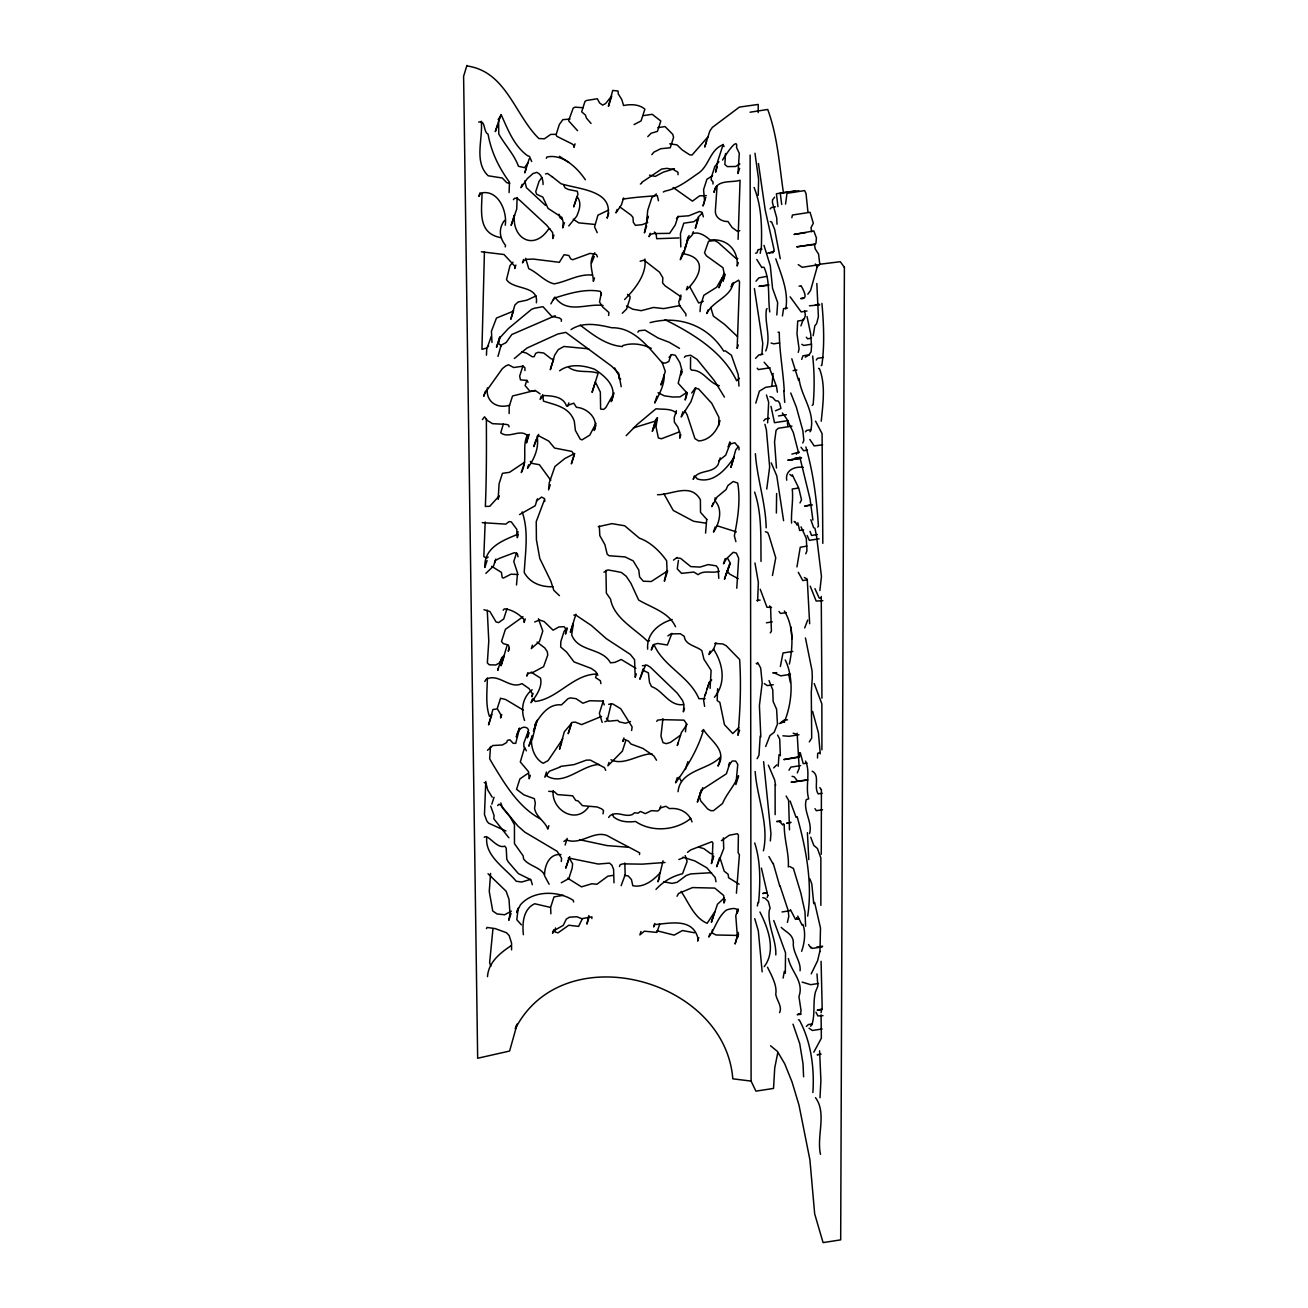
<?xml version="1.0" encoding="UTF-8"?>
<svg xmlns="http://www.w3.org/2000/svg" width="1308" height="1308" viewBox="0 0 1308 1308"><rect width="100%" height="100%" fill="white"/><g stroke="black" fill="none" stroke-linecap="round" stroke-linejoin="round"><path stroke-width="1.5" d="M786.729 480.2C784.914 470.455 794.561 466.122 803.259 467.348M758.199 112.602L758.231 104.427L739.412 107.093L712.37 127.367L709.786 131.078L704.734 147.085L706.467 141.428M844.396 266.848L840.684 1239.87L823.075 1242.6L814.671 1213.857L809.897 1159.755L799.008 1105.178L792.076 1082.059L784.702 1063.747L777.377 1051.387L770.559 1045.762M600.912 683.659L600.356 680.732L595.565 677.626L596.889 673.326M602.187 722.408L599.358 713.351L603.38 700.614M487.246 610.117L488.783 641.051L487.344 662.96L489.29 664.807L495.797 664.987L499.525 662.813L501.029 660.082M664.219 374.644C664.562 384.814 659.265 394.248 654.719 403.044L656.943 396.144M736.78 588.208L738.677 558.303L736.388 553.104L733.265 552.27L726.414 558.794L723.504 563.83L725.172 558.663M762.155 971.828L758.297 930.74L754.749 918.69M525.653 258.297L528.726 268.631C537.702 272.702 544.586 281.58 554.134 283.869C567.181 281.547 578.855 273.617 592.41 275.121M492.936 928.958L489.633 962.655L490.827 966.285M613.992 882.786L613.599 869.395L611.882 865.177L609.528 863.116L598.246 864.032L568.228 857.95M591.87 918.559L591.903 916.859L581.864 918.69L576.795 916.728L569.405 917.202L566.299 919.115L563.29 925.328L553.905 930.675L552.532 933.291L553.644 929.841M780.353 755.713L779.699 739.02L777.606 735.129M685.915 315.898L685.948 314.1L679.392 305.304L678.754 301.903L680.961 295.003M647.656 649.16C646.348 633.464 658.856 623.573 672.165 619.436M821.931 698.194L821.26 596.481M484.434 251.627L481.949 349.318L486.282 348.157L488.603 345.917M658.431 200.794L657.303 195.595C645.711 196.641 634.216 197.181 622.788 199.208M683.594 250.809L683.512 253.768C708.773 258.166 699.469 277.852 686.389 289.869L687.501 286.419M705.568 533.108L706.712 519.456M738.955 386.105L738.235 374.644L731.417 355.22L725.302 350.838L723.667 351.1C707.726 325.251 678.639 315.097 650.125 322.618M776.38 513.047L776.625 493.525M712.958 184.019L713.024 181.894L711.127 179.834L711.552 176.711L714.871 166.361L718.926 161.8M776.821 314.95L777.671 302.638L772.538 288.267L770.298 265.753L763.986 245.381M718.681 425.541L718.959 417.448L711.716 403.256L698.554 388.901L694.712 388.247M738.088 239.331L740.066 180.226C731.581 183.153 716.179 178.64 714.021 192.358L715.689 187.191M485.186 521.957L483.829 556.505L486.494 558.238L488.178 557.077M509.09 192.587L509.466 182.172C498.855 167.62 491.17 151.875 488.064 134.184C482.995 131.699 485.955 119.862 478.695 122.069M738.971 449.887L739.053 447.777L734.818 442.725L730.534 443.968L728.164 447.074L729.815 441.908M485.775 781.448L484.467 814.639L486.919 821.162L488.62 823.19L505.902 830.972M481.262 121.219C483.159 138.861 473.578 161.898 488.195 175.779L502.305 178.019L506.67 182.613L509.679 183.431M548.608 489.928L549.246 482.799L554.952 466.466L564.876 458.487L574.702 453.5L571.367 463.866L574.196 454.694L571.809 451.424L554.543 448.039L548.804 441.123L537.784 435.319M758.019 902.356L757.348 905.97M771.867 385.925L773.093 373.434M524.59 720.463C520.535 709.933 522.513 697.115 532.192 689.741M531.391 739.887C531.31 748.716 534.923 758.967 543.196 763.3L548.068 760.618L562.849 738.84M482.047 193.764C481.687 211.258 477.453 233.691 501.242 237.713M760.193 736.044L758.983 755.223L757.119 758.689M500.833 802.949L502.403 807.723L510.038 816.911L514.436 824.645L514.469 843.676L523.151 855.857L523.592 858.964C529.037 866.158 539.386 866.681 544.488 874.529M505.264 225.221C507.39 211.193 498.103 188.99 480.919 193.077L478.859 196.38L479.954 192.93M700.025 311.615L700.516 305.68L703.835 295.314L716.686 287.22L722.31 277.427L718.991 287.776L723.88 273.47M561.312 321.327L561.426 319.381L559.415 317.975L551.682 316.274L543 306.693L534.302 308.263L531.424 309.456L508.387 328.537L500.048 337.578L496.468 347.258L499.787 336.908L498.61 343.399L501.324 346.064M767.829 895.228L767.24 897.435M819.985 1097.772L820.901 1080.637L819.609 1050.831M518.033 556.799L517.396 553.889L514.42 552.679L499.493 558.303L495.372 560.413L494.522 562.783M676.236 413.639L676.269 412.936C671.086 408.243 662.551 409.584 655.978 408.783L637.11 424.544L626.189 435.613M675.517 626.761C669.287 612.585 651.302 607.501 638.647 600.045L630.897 583.254L626.205 576.256L621.398 572.512L616.297 571.433L607.86 569.912L603.904 572.217M783.116 978.073L784.309 971.37M717.095 185.736L715.394 210.392C714.659 217.39 721.624 221.804 727.984 221.526L732.104 227.51L737.45 231.352L739.756 230.682M712.206 860.811L712.876 842.859L711.944 841.698L690.722 849.906L687.501 852.358M736.42 893.2L739.396 854.811L738.104 852.554L738.399 834.962L737.32 833.719L729.324 835.24L721.395 840.668M775.104 784.8L775.154 814.639M519.554 728.245L515.712 743.353L513.194 743.304L509.858 739.772L507.422 740.377L506.67 742.503L502.468 744.971L492.74 745.527L487.492 750.285M597.216 232.677L594.568 226.84L597.952 215.166L608.596 210.048M483.96 609.724L489.895 611.506L496.059 621.938L498.561 622.608L503.711 618.978L507.03 608.629M490.598 873.417L489.257 891.516L492.74 910.989L497.073 913.965L504.61 914.766L511.314 911.136M486.739 837.3C484.728 856.233 505.64 868.299 516.169 881.216L521.63 882.033L530.525 879.434M777.017 224.208L776.707 217.798L772.374 202.282L772.587 199.748L774.63 197.181M760.831 736.944L759.408 705.601L762.188 682.972L760.667 667.947L757.626 662.518M553.202 790.572C550.897 809.423 575.978 825.43 588.78 806.611M715.116 497.776L714.871 500.719C723.144 509.237 719.416 523.396 713.498 532.127L715.165 526.944M605.947 570.353L606.356 593.129L610.574 599.178C613.812 617.883 634.38 628.412 647.231 640.936L649.586 640.756M717.618 688.727L717.176 700.597L719.841 702.38L724.469 724.681L732.791 733.559L738.775 727.657M817.484 758.002L817.696 753.343L819.298 752.754M486.445 355.155L486.739 349.04L491.219 336.581M561.296 861.481L561.573 858.31L557.143 851.312L524.786 832.117L517.739 825.871L500.735 805.123L498.986 804.24L497.645 805.564M516.496 584.97L517.543 572.986L513.782 561.492L516.562 552.859M577.564 130.718L568.604 120.777L573.182 108.123L575.062 107.125L583.025 107.747M685.457 731.728L686.275 723.389L684.002 720.152L661.586 719.645L657.434 720.201L656.779 721.411M785.536 204.081L786.991 193.322L804.616 190.592L806.022 193.6L807.903 211.618M765.769 350.92C771.458 337.251 764.183 322.847 766.488 309.097L767.109 308.655M791.585 523.102C790.931 511.608 793.498 500.424 792.239 489.012L798.125 488.113M680.52 299.875L680.847 296.671L664.987 285.765L662.584 282.888L662.829 277.721L659.477 272.162L644.026 260.145L640.135 261.24M725.482 153.543L724.861 164.465L727.346 166.623L735.587 166.492L739.87 163.99M611.179 703.982L607.043 721.051L604.819 721.722M487.377 677.969C487.197 690.575 485.333 704.701 489.437 716.343L491.89 714.511L488.554 724.877L492.92 709.476L496.173 709.083M820.492 1154.343C816.388 1136.145 827.065 1113.206 815.489 1097.641M509.139 413.508L509.221 406.33L512.54 395.981L535.315 390.34M766.75 489.078L769.66 466.907L766.39 429.858L764.935 424.332M656.518 760.242L653.918 755.991L642.882 748.405L630.979 744.023L628.445 741.064L625.11 739.609L623.507 739.592L622.853 741.44L623.965 737.99M662.911 718.713L660.949 736.061L663.009 742.666L666.328 743.647L670.366 742.421L680.618 735.178M779.012 754.683L778.195 766.308M527.5 737.892L528.514 729.946L527.435 728.229C521.352 724.436 517.216 731.973 516.349 737.009L519.112 728.376M805.614 926.178L804.976 911.823L800.856 893.102L793.416 868.463L789.689 866.534M555.459 927.961L554.952 931.966L557.993 932.849L568.8 925.23L578.561 926.424L582.093 919.311M631.633 730.502L632.107 726.888L620.744 708.74L612.651 703.884L608.661 704.293M575.912 614.188L570.37 632.255L573.133 623.622M813.2 335.731L814.835 325.757L816.584 323.697L818.399 316.683L816.83 283.476M542.673 394.624L543.474 401.115C555.638 405.137 569.291 406.935 574.294 421.176L575.406 430.446L580.212 439.112L581.962 439.897L589.745 435.155L596.023 423.334M678.427 560.38L677.25 568.833L681.533 573.362L693.812 572.054L698.096 574.653C704.472 569.634 712.451 573.852 719.236 571.187M639.449 854.549L639.694 852.898C629.181 847.192 618.03 841.633 607.043 835.518C593.096 830.318 580.85 845.573 566.168 839.867L563.911 841.469M807.412 832.64L808.802 859.618M573.394 623.736L571.661 634.772C578.054 652.218 602.154 647.46 610.476 662.829L614.973 662.355L621.235 659.494L635.868 668.339M821.26 854.271L821.408 789.672M536.362 302.786C538.863 285.013 513.423 290.278 506.507 279.634L510.006 265.638L512.981 262.14M819.985 951.57L820.492 928.01L814.606 902.406M491.971 342.451L491.448 331.202L496.451 318.073L513.226 311.206M531.637 738.529L532.143 735.832L528.824 746.181L532.47 738.595L536.787 720.921L533.468 731.27L537.375 720.07M633.481 427.88L655.635 421.029L652.316 431.395L655.766 419.574L657.434 417.792L656.011 426.833L658.365 437.935L661.39 438.769L679.457 431.885M765.703 746.476L769.938 735.587L774.156 732.3L777.459 724.109L776.592 709.214L773.126 701.431L772.766 689.888L769.022 680.569M688.204 238.269L684.166 252.33L680.307 259.687L682.514 252.787M608.596 315.473L608.923 312.514L602.775 307.069L599.522 302.001L601.369 292.878M777.72 1053.005L774.728 1067.949L773.535 1088.419L755.91 1091.15L751.103 1081.095L750.138 155.047M777.377 392.187L776.478 386.4L769.709 368.594L764.117 362.202M804.698 627.954L807.706 620.025M781.694 204.473L780.255 193.044L798.796 190.854M800.937 325.888L803.423 318.923M505.231 246.934L505.558 245.446C499.787 238.17 498.332 229.816 503.694 221.477L504.757 220.398M487.492 976.635C488.538 962.197 499.852 953.238 511.019 945.749M791.847 217.7L792.452 215.019L810.077 212.305L813.314 223.292L811.042 227.576L811.598 231.712M770.33 840.946L770.968 833.719L763.61 761.632M819.822 951.472L817.614 960.693L811.238 973.822M700.663 791.749L699.469 796.67L700.712 800.905L707.644 808.933L710.8 810.682L713.449 810.682L722.506 803.537C726.545 793.776 734.409 786.01 738.301 775.889M517.2 1024L509.597 1051.043L477.665 1058.254L463.604 76.289L466.923 65.4M772.456 575.504L775.742 557.829L768.973 535.528L767.665 532.47L765.376 531.784M755.779 403.142L759.392 391.157L765.589 387.348L775.382 385.844M710.081 688.384L711.111 670.383L703.933 659.232L701.856 650.648C696.461 645.989 685.049 645.089 684.28 636.391L680.324 633.742L670.89 633.873L667.881 635.933M780.353 666.475L783.018 652.97L792.812 651.449M525.832 169.19L524.802 172.901L529.168 158.84M603.021 813.87L603.528 810.551L601.811 808.965L597.249 806.987L582.501 805.663L578.071 800.921L575.7 800.382L572.675 795.787L557.486 794.594L554.363 791.716L548.739 791.307M678.034 742.977L677.299 745.544L681.354 732.611L687.174 724.24M498.381 668.061L497.694 670.432L501.716 657.711L504.332 655.439L501.013 665.788L506.948 645.956M518.262 907.965L516.791 919.688L521.418 924.887M784.26 391.108C783.263 371.636 779.339 351.77 779.29 332.33L778.031 332.183M820.852 905.349L820.868 858.015L817.435 848.483L813.789 845.377L810.731 837.202M796.948 566.92L800.251 547.251L806.922 546.09M686.291 244.138L684.885 248.634L689.071 235.522M705.192 695.022L705.911 692.733M711.683 679.931L709.247 682.384L706.892 689.529M499.672 117.965L498.626 121.235L498.757 133.956C505.199 145.384 513.913 154.001 518.491 166.312L524.59 167.653L528.121 162.552M500.931 114.597L495.291 131.601L497.612 124.947M522.121 184.264L521.009 187.714L527.304 178.607L532.994 173.555L536.82 172.362C541.414 174.177 543.229 179.932 543.082 184.493M515.892 265.083L514.78 268.532L514.861 266.211L503.989 254.52L481.36 251.79M523.609 259.425L522.497 262.875L523.968 260.586L527.042 259.327L533.223 259.066L559.366 262.303L564.042 254.733L568.866 255.501L570.697 258.853L572.724 259.736L590.137 253.376L596.464 254.52L597.429 256.957M485.448 391.092L483.78 396.275L484.827 393.234L502.337 368.66L505.607 366.044L508.485 364.769L513.717 367.515L522.922 366.191L524.884 367.646L524.949 370.589M513.57 310.634L510.79 319.266L514.878 304.993L518.066 302.034L527.206 300.072L536.116 295.837M575.062 143.847L573.95 147.314L574.114 145.564L571.923 143.831L556.914 136.375L556.047 134.773L559.366 124.423L562.865 119.649L569.961 119.077M553.922 235.097L552.81 238.547L552.63 232.579L546.711 225.27L520.175 200.664L517.314 198.391L514.502 198.26L513.423 199.683M564.418 222.736L562.751 227.919L563.192 222.229L561.999 217.488L548.036 208.364L542.804 197.099L536.64 194.222L535.74 191.687L539.059 181.338L541.855 177.545M503.335 424.021L500.751 432.801C509.09 439.439 520.78 427.618 528.17 436.398M522.987 365.733L519.668 376.083L520.47 379.86L527.206 380.448L528.023 382.427M526.781 380.415L525.113 385.598L529.969 391.272L535.904 390.912L540.09 393.888M554.249 297.848L550.881 303.848M499.247 495.781L498.135 499.231L499.1 483.715L502.436 473.349L509.515 472.319L524.622 462.214L521.287 472.564C528.269 460.089 521.549 447.14 527.386 434.959M487.083 560.527L484.859 567.427C483.895 548.068 501.553 540.94 516.529 534.792L518.164 531.816M528.334 434.763L526.47 442.954L529.25 434.321M541.25 395.964L540.139 399.414L543.67 395.523C552.27 395.932 563.307 396.406 566.511 406.052L567.754 406.314L568.849 402.864M495.797 559.105L493.574 566.004L485.857 573.362M594.862 252.722C587.554 262.205 593.096 271.524 593.374 281.383L594.486 277.934M594.273 256.45L591.527 263.072M536.002 439.668L533.778 446.568L538.683 434.419M608.776 212.991L607.108 218.174C615.594 190.249 578.725 189.431 560.952 183.709L551.878 176.466M528.628 464.798L527.516 468.248C534.269 459.255 539.305 447.63 537.097 436.218M617.098 209.46L615.986 212.91L621.431 204.816L623.654 197.917M518.409 534.253L517.298 537.702L516.758 529.266L511.281 521.859L509.106 521.614L505.738 524.132L482.227 522.66M537.408 498.839L535.201 505.738L519.57 514.567M549.147 488.211L550.259 484.761M509.384 647.836L508.272 651.286L509.27 647.738L508.403 645.04L503.269 643.601L501.487 641.476L505.428 629.328L523.004 616.755M647.869 216.196L644.403 232.889L646.61 225.99M648.343 216.425L646.675 221.608L647.705 210.375L651.842 197.688L656.403 193.927M525.276 618.978L524.165 622.428L523.805 619.24C518.736 613.877 511.869 609.544 504.397 608.858L503.139 610.198M650.141 233.249L649.046 236.699L650.158 234.59L653.281 233.576L669.631 233.347L675.271 224.943L678.051 216.311M501.765 714.511L500.653 717.961L500.67 714.43L497.236 708.609L500.555 698.259L505.656 699.518L523.265 710.064M595.892 425.313L594.241 430.479C599.031 418.887 587.439 408.031 576.468 407.328L573.721 403.158L567.819 405.382M532.421 645.155L531.31 648.605L539.468 641.46L542.787 631.094L538.406 618.766M527.876 672.672L526.764 676.122L528.056 673.571L533.5 672.099L543.588 666.671L547.758 655.03L547.316 651.727L544.766 647.918L537.097 642.114M491.824 804.158L494.048 797.242M532.994 693.354L531.898 696.804L532.47 694.041L529.102 688.646L521.957 683.61C509.695 689.79 498.61 672.59 486.069 679.342L484.794 681.484M532.176 699.289L531.064 702.739C536.116 695.872 542.673 686.929 540.498 678.067L531.162 672.198M528.056 736.175L529.168 732.725M688.106 237.042L686.994 240.492L692.161 235.113L693.273 231.663M567.149 628.903L565.481 634.069L566.364 629.786L564.157 626.696L558.892 626.941L553.104 630.194L544.128 621.545L539.501 619.992L534.694 621.987M705.78 197.377L703.017 206.01L704.521 200.762L703.573 189.676L706.892 179.31L712.615 175.648M717.258 166.983L715.59 172.166L717.536 161.898L723.21 144.37M530.329 775.333L529.217 778.783L528.579 771.736L520.29 761.959L524.573 747.587M671.037 354.632L668.813 361.531L665.412 363.084L662.257 362.807C648.784 347.944 634.462 327.262 611.833 327.768C598.541 324.727 583.352 321.359 571.024 329.583M654.114 428.141L657.434 417.792M739.625 168.34L737.974 173.506L739.298 153.379L736.535 147.493C738.448 134.495 722.817 159.331 722.556 160.067M546.482 771.998L544.815 777.181L549.474 771.213L560.347 766.946M561.737 742.29L559.513 749.19L564.304 731.793L571.498 723.389L568.179 733.739L571.678 722.523L575.226 722.081L581.586 724.599L601.516 716.424M681.615 369.51L678.198 383.277L686.635 392.58L685.163 400.003L687.387 393.103M682.236 371.472L681.125 374.922L681.631 369.15L679.898 362.692L675.402 355.351L672.018 354.566L669.026 357.28M511.052 913.393L508.828 920.292L509.989 913.883L509.008 899.381L506.147 891.239L488.015 873.728M707.971 310.061L706.86 313.511C712.942 300.595 731.009 297.325 733.298 282.528M676.449 410.63L674.225 417.53L674.356 422.092L677.773 426.948L680.046 433.193L679.751 438.213L680.847 434.763M517.772 909.044L516.676 912.494L520.371 904.891C532.879 890.208 558.042 890.454 573.215 900.28L573.672 901.997M725.27 274.32L723.062 281.22L724.24 273.732L722.981 267.731L706.418 255.828L704.505 252.804L708.576 241.261L714.773 240.574L718.141 242.487L735.864 258.33L737.794 258.608M548.886 825.642L547.774 829.092C545.567 821.751 536.018 817.026 534.547 808.36L535.315 803.194L534.367 798.681L523.936 794.872L516.546 789.313L519.865 778.963L527.876 773.42M682.89 411.807L681.223 416.99L690.967 401.703L695.774 387.659M738.284 262.597L737.172 266.047C738.35 249.926 726.97 238.138 710.113 240.034C705.617 235.947 698.701 231.14 692.472 233.74M732.251 283.476L731.156 286.926L733.837 283.1L738.611 280.157L739.527 281.825L737.156 348.435L738.268 344.985M567.165 838.363L565.154 845.033M569.193 857.427L565.743 868.185L569.732 856.675M516.415 1025.325L515.303 1028.775C563.372 935.138 724.926 978.433 732.807 1078.822L751.103 1081.095M694.319 475.965L693.224 479.415L693.992 477.584C700.172 469.507 712.337 473.48 718.01 464.765L720.234 457.865M636.309 673.882L635.214 677.348L634.56 659.657L630.243 654.343L606.487 638.794L591.396 625.518L576.174 615.316L573.852 615.038M608.988 762.384L607.893 765.834L622.379 751.135L625.714 740.786M645.449 665.314L639.841 679.244L643.16 668.895L643.258 670.415L648.376 672.835L649.504 682.416L651.498 686.569C662.878 690.411 669.156 706.156 682.858 704.652M652.937 644.893L651.27 650.076L653.804 644.991M730.518 442.66L725.727 455.168L718.877 460.645M713.007 503.204L711.912 506.654L717.013 497.073L726.104 489.535L727.853 485.579L733.199 481.491L737.696 483.044C740.688 500.277 737.794 518.638 734.36 535.855L735.897 541.643M671.936 633.334L667.407 645.008L657.646 643.471L653.853 644.435M588.862 915.535L586.883 924.102L589.091 917.186M727.215 570.599L724.452 579.231L728.965 566.38M726.823 572.528L729.586 563.911M684.476 708.396L683.365 711.846L683.986 704.587L682.547 700.467L677.201 693.077L650.37 667.211L646.97 665.102L642.424 665.756M710.064 651.106L708.952 654.556L713.628 649.177L716.032 642.833M660.785 806.006L659.673 809.456L657.76 811.009L651.384 810.666L645.416 813.609L640.413 811.451L638.01 813.184L634.625 812.775L632.304 814.573C624.586 817.533 617.768 810.682 610.215 815.522L608.596 817.451M677.266 777.639L675.598 782.822C686.765 767.469 697.327 750.285 703.066 731.483M709.247 682.384L703.573 699.878L704.603 706.353M678.034 791.7C680.209 769.791 708.347 770.118 720.283 757.168M685.359 769.496L687.861 761.681M663.042 860.827L657.989 881.837L659.641 876.654M640.985 931.46L639.874 934.909L644.37 931.182L656.894 932.424L659.69 924.216M654.768 923.481L653.657 926.931L654.638 924.592C670.497 923.285 693.191 917.595 698.145 938.997L697.654 941.106L698.766 937.656M699.551 795.199L697.344 802.115L702.772 787.645M701.382 789.754L700.27 793.204L702.314 789.443L726.431 773.78L729.75 763.431M720.201 759.229L717.978 766.128C727.82 749.909 709.835 740.524 703.541 729.57L701.791 731.27M739.609 730.142L737.957 735.325C740.214 709.884 741.26 684.673 739.641 659.51L726.267 645.776L722.866 643.961L714.757 643.454M729.635 762.499L728.523 765.965L732.169 761.011L735.685 761.06L737.777 764.444L735.864 784.587L738.644 775.971M713.645 855.955L711.372 863.558L713.596 856.658M719.416 858.13L716.653 866.763L723.733 848.63L723.357 837.905M709.933 933.585L708.822 937.035C715.214 928.451 717.618 917.006 726.381 910.074C729.782 908.815 739.527 906.231 737.205 913.033L738.317 909.583M725.155 899.593L724.06 903.043L723.733 895.555L714.789 888.099L692.504 887.576L678.574 893.478L677.053 896.258M737.99 908.88L735.783 915.78L737.467 937.738L738.562 934.288M738.186 932.342L735.08 944L738.399 933.65L737.499 935.433L716.016 934.975L712.435 933.16L712.288 929.923M782.429 315.931L783.557 308.639L787.465 308.034M661.995 381.838L660.9 384.993L665.314 371.488L662.028 362.12M482.423 419.606L484.549 416.794L487.23 420.424L492.527 423.678L506.294 424.381L508.583 425.133L509.09 426.866M546.335 158.268L546.793 157.058C562.718 153.396 577.515 168.143 585.379 179.785M647.787 136.621L651.106 133.269L657.466 131.356L660.785 120.99L652.202 114.303L643.618 115.578M663.303 192.014L665.069 191.099C677.495 188.712 687.321 180.798 697.507 173.817C709.361 166.525 709.476 149.717 723.177 144.697L724.076 146.61M719.989 420.522C717.7 430.61 709.492 440.436 698.668 440.943L694.94 438.621L687.141 414.849L684.689 410.663M755.566 358.343L758.934 354.86L762.858 354.255M784.735 402.39L783.819 390.651M812.873 1092.556C814.557 1068.178 811.091 1041.724 799.27 1019.897L798.37 1019.88M766.161 527.827C765.736 503.04 757.07 478.565 755.386 453.696M619.403 866.501L620.237 864.653L622.853 863.869L642.179 864.147L665.02 862.479M757.626 601.108L758.362 582.436L754.961 563.012M800.283 1014.468L801.068 1010.741L798.959 996.712L799.891 993.148C802.213 979.806 790.915 970.863 788.364 958.551M486.478 928.615L487.066 927.437L495.176 928.598L506.474 932.718L509.188 935.629L511.559 943.117L511.575 949.886M809.652 623.72L807.249 579.133L804.338 577.498M821.064 1012.735L822.16 1006.996L821.081 961.298M796.359 454.154L796.964 452.96M807.837 294.202L810.551 290.507L817.206 266.914L819.576 264.265L840.325 261.714L844.396 267.388M691.719 393.005L694.63 388.917M763.414 850.838C769.268 824.972 756.972 797.569 755.157 771.458M789.476 829.861L788.593 800.316L786.157 796.065M809.57 833.605C812.857 822.291 802.867 810.944 806.284 799.613L808.704 798.845C805.058 786.419 810.78 772.848 805.581 761.076M758.624 902.634C760.242 883.096 760.945 862.103 754.716 843.006M767.616 422.86L768.663 402.308L766.472 395M544.439 499.803L536.231 521.663L536.411 539.763L539.795 558.5L550.832 581.112L553.807 590.317L559.448 595.663M779.306 723.553L784.032 721.869M484.205 837.333C487.9 833.327 496.795 849.366 504.79 846.145L506.229 848.189L506.801 859.225L508.223 861.841L518.377 873.597L530.934 879.777L532.323 884.682M714.446 697.262C726.529 682.563 722.964 663.646 713.383 648.866M553.284 299.957L554.461 298.093C569.062 293.368 585.69 288.43 600.421 291.406L601.402 295.101M534.792 724.812C540.531 715.231 548.624 703.442 561.459 704.898L568.015 698.685L570.435 697.9L576.092 698.685L582.91 703.23L589.745 700.745L602.792 701.088L604.263 704.898M821.228 421.241C822.863 404.564 825.871 384.732 819.38 368.578L818.546 368.398M807.674 916.107C812.742 883.243 805.99 848.516 797.161 816.666M528.285 731.09L523.838 743.075L523.838 746.296L526.421 750.825M816.306 359.994L817.467 358.343L823.337 357.427M568.767 225.924L576.697 216.245C579.428 209.885 581.962 202.527 577.024 196.56L573.689 206.909L577.907 194.336L577.302 191.262L568.31 189.48L565.105 187.894L563.584 185.082M563.307 895.261L553.987 896.928L550.652 907.294L550.864 913.818M775.791 954.938C776.478 940.076 767.289 925.443 769.284 910.368L770.118 908.21L768.352 901.555L765.213 898.334L762.76 897.648M801.624 951.292C804.551 943.199 805.908 932.522 802.883 924.347M708.069 136.735L692.014 155.063L689.757 154.851L682.204 149.946L676.939 144.877L669.745 143.815M637.863 332.134L638.942 330.711L645.04 330.156L658.087 338.02L669.222 342.287L679.522 348.369M776.772 764.853L773.666 767.927M819.871 590.546L821.457 576.485L816.584 536.378L814.966 528.334L813.576 527.549L810.829 519.701M651.842 154.687L653.804 152.202L660.753 148.72L670.252 147.771L673.571 137.422L672.77 134.348L665.02 126.549L657.793 127.677M821.914 749.811L821.865 703.933L814.23 683.544M802.801 443.003L803.831 440.289L802.85 430.659L796.376 407.246L790.751 392.989M738.579 446.322L735.766 449.805L730.894 467.397L734.213 457.048C726.578 468.885 713.269 484.091 697.213 478.908L695.676 476.913M624.635 299.516C634.887 289.084 646.79 274.549 644.975 259.066M798.256 352.326L799.09 348.844L796.997 333.818L797.716 321.032L803.586 320.133M817.713 527.059L818.432 526.208C816.666 499.607 813.282 472.629 805.875 446.993M785.716 308.966C788.937 292.093 781.252 274.762 775.791 258.821M567.034 627.824L564.157 631.192L560.838 641.558L560.674 646.986L566.642 652.12L574.048 661.913L591.167 668.388L595.5 671.396L597.87 675.271M805.434 431.804L806.611 430.43L811.287 429.596M809.963 431.771L810.502 431.149C815.914 412.085 800.709 396.259 799.074 378.355M760.21 253.294L761.37 247.065C761.943 226.856 761.714 206.321 754.062 187.42M676.449 218.55L678.182 216.588L688.858 215.771L699.486 211.487L702.118 212.354L703.377 216.801M788.986 770.232L790.817 767.126L800.61 765.621M775.595 785.389L774.663 779.993L768.385 765.164M660.36 872.55C653.64 880.17 643.52 888.05 632.794 885.712L631.453 879.597L628.265 875.968L624.456 875.314M763.709 420.833L765.393 418.969L769.317 418.364M777.949 206.631L776.412 193.748L795.624 190.837M684.395 357.346L685.588 356.038L690.657 355.253L697.115 359.406L714.364 380.661L724.452 397.109M770.101 208.986L771.491 207.482L775.415 206.877M498.462 496.713L489.764 506.31L485.35 506.441C486.592 477.142 486.494 448.023 486.363 418.756M809.325 741.849L811.696 738.039L811.287 692.373L812.317 677.103L812.039 670.661L805.45 637.961M498.119 119.568L501.356 115.12C508.044 129.884 514.077 146.038 527.696 155.815L529.446 156.355L531.686 161.522M559.628 370.769C569.487 363.346 583.711 365.243 594.682 369.314C604.705 375.952 617.997 386.481 611.261 401.638L614.024 393.005L605.833 407.54L603.707 409.404L600.617 409.061L600.339 392.057L595.385 382.018L592.066 392.384L598.099 373.287C588.747 369.804 577.22 373.794 568.539 367.237M770.281 632.859L771.409 631.208L770.576 607.37M797.275 772.93L799.204 768.336L797.144 733.248M702.004 213.417L698.292 217.03L695.349 228.279L698.668 217.913L693.878 221.69L683.773 223.21L680.454 233.56L680.814 246.95M767.42 253.278L774.058 251.332M775.53 410.777L780.909 408.456L779.764 403.322L778.178 401.049L775.579 400.738L772.652 397.485L769.938 396.618M772.914 252.755L774.107 249.893L765.196 209.934L758.444 163.516M655.962 889.407C662.976 881.69 672.361 876.098 682.531 873.76L687.125 861.465L685.179 855.563M806.366 1026.42L808.328 1024.54L812.235 1023.935M545.534 173.931L547.561 173.457L552.009 176.743M724.37 897.877L717.454 904.237L711.389 922.271L714.724 911.921L707.121 923.317C694.139 917.824 688.629 902.373 681.076 891.369M812.186 405.382L813.151 404.515C814.59 388.492 814.443 371.815 812.644 356.005M739.445 378.257L736.617 380.775C722.883 351.688 693.011 333.704 665.085 319.692M804.224 319.038L805.336 315.326L804.665 310.666M690.837 818.367C675.778 830.711 651.76 832.575 635.524 821.473C628.036 822.405 619.6 821.947 613.566 816.862L612.585 814.344M622.297 313.25L626.581 309.031L629.9 298.665L630.096 296.491L627.48 294.365M758.231 195.235L758.607 179.31L754.961 153.232M641.737 182.384L661.635 169.059L666.802 168.356L673.13 169.386L677.92 172.247L678.067 174.7M673.506 560.102L677.07 557.47M536.362 500.931L541.626 497.073L544.586 498.724L544.782 501.471M805.319 357.166L808.867 355.024L811.124 351.754L811.532 346.08L810.698 333.981L807.036 316.52M726.267 574.261L730.436 563.323L727.788 558.647M621.136 885.68L625.159 874.839L624.832 863.002M514.355 358.506L527.01 348.026L557.911 333.981L565.841 332.379L611.67 366.207L618.7 373.434L621.218 386.727M686.847 392.351L680.029 396.896L672.753 397.011L664.317 395.834L658.055 392.694M812.889 520.094L810.077 499.1L799.858 457.277M640.364 184.052L641.672 183.202M755.991 281.204L758.853 277.901L766.521 276.397M660.099 808.115L665.821 806.251L669.516 808.622C679.13 807.461 688.989 812.366 692.03 821.931M801.722 359.373L802.932 355.809L809.439 354.779M800.022 502.91L801.493 499.836L798.763 488.113L792.272 474.755M703.344 301.265L698.685 302.998L689.676 286.632M798.975 1013.651L797.242 1014.763L801.15 1014.158M634.069 124.571L641.051 120.941L644.893 109.202C639.285 104.166 630.62 104.084 623.573 105.523L621.807 99.588L618.243 93.865L618.046 91.02L612.716 90.432L608.416 106.357L611.735 96.007L605.522 103.61L602.612 105.114L599.62 102.972L597.315 98.754L586.491 100.487L584.987 101.419L581.668 111.785L585.444 115.104L586.491 118.161L591.036 123.426M789.362 664.088C792.893 647.019 794.087 626.875 784.375 611M782.037 911.97L789.869 910.76M821.179 365.619L821.833 365.308C824.759 345.067 823.68 323.485 821.931 303.391M484.222 782.56L485.938 783.198L487.802 790.097L492.2 797.193M756.825 600.405L760.079 600.094M813.805 1052.204L821.359 1038.192L821.081 1014.877M560.38 766.439L574.065 764.608L586.327 760.144L590.333 760.079L604.492 767.698L605.702 770.33M561.263 882.769L568.817 878.584L572.136 868.234L572.626 863.787L569.062 857.835M760.504 354.713L761.91 354.125L762.744 343.334L754.389 288.577M647.722 222.54L642.261 224.649L635.41 225.352L633.317 222.262L632.974 217.39L631.11 215.15L619.894 206.975M678.852 859.503L683.054 857.885M766.406 622.788L772.276 621.889M820.247 753.8L818.416 732.823L812.611 711.438M630.489 721.526L625.567 723.226L619.436 721.934L617.768 720.365L608.596 721.199L606.405 718.125M555.181 315.719L511.755 334.554L506.147 342.549L501.095 345.214L497.988 356.414M784.391 720.299L785.127 720.07C792.076 701.791 793.972 678.084 785.241 659.951M651.989 753.784C638.582 753.98 623.491 766.145 610.983 759.752M674.454 168.732L663.319 172.133L655.308 176.4L649.487 175.158M764.183 966.661C776.478 950.802 768.09 928.026 759.932 912.019M803.259 297.848L800.758 298.6C809.227 299.646 802.883 289.281 801.166 285.831M788.299 866.959C789.28 853.617 783.852 838.591 784.26 824.547L783.378 823.762M787.383 922.418L788.806 916.368L788.184 910.499L780.075 886.023M599.195 764.493C581.635 765.033 564.304 786.173 547.3 776.2L546.613 774.271M810.47 1026.208L811.859 1024.949C815.342 1014.338 812.726 1002.876 815.424 992.02L817.876 986.052L816.993 973.904M791.88 454.121L799.286 452.012M657.499 494.718C672.279 494.833 690.722 482.423 700.385 499.721L700.516 512.327L706.925 519.538M598.296 526.666L611.948 523.641L624.684 525.783L639.416 538.177C650.419 542.003 660.049 551.387 666.639 560.821L667.015 569.209L664.35 581.21L667.669 570.844L651.253 581.52L643.307 581.21L639.596 576.877L638.762 570.01L633.137 560.838L625.011 556.914L609.07 555.736L607.19 554.216L604.885 544.619L599.816 535.626L599.342 526.176M783.59 520.698L776.772 475.834L771.23 462.869M550.161 229.047L548.346 229.423C533.026 251.725 511.624 237.369 514.469 215.019L511.134 225.385L516.725 209.051L517.118 197.557M705.094 698.717L698.913 698.701C689.61 676.465 663.27 666.312 654.163 644.86M755.566 253.163L756.972 252.902L758.051 249.697L761.975 249.092M779.584 1012.605C782.576 1006.735 776.641 1000.228 775.742 994.244C777.41 985.627 771.295 975.032 767.518 967.233M680.176 305.516L663.696 308.606L653.575 307.462L641.149 310.683L632.745 309.195L626.646 305.909M805.793 553.807L806.938 550.815L806.284 538.373L801.036 526.862M750.089 112.21L767.714 109.48C777.688 136.326 779.323 165.266 783.508 193.339M805.728 232.628L793.989 234.443L813.838 230.927L816.421 237.942L815.996 243.092L815.08 244.4L796.752 246.836L814.377 244.106L815.244 248.945L818.563 254.112L819.838 264.559L802.213 267.29L798.256 264.625M769.382 252.967L773.29 252.362M768.777 284.817L758.983 286.338L768.744 285.258M815.309 304.878L819.233 304.274M819.691 304.911L809.439 305.794M807.02 311.01L801.15 311.909L790.13 296.834M779.633 342.909L773.764 343.824L771.082 343.039M811.467 338.183L807.543 338.805L806.349 337.202M811.581 344.233L803.75 345.443L801.837 344.331M770.069 367.777L758.313 369.592L757.218 368.202M796.883 369.968L793.106 370.638M778.505 415.944L786.337 414.734M788.184 420.587L774.483 422.697L771.017 406.379M791.961 426.146L778.26 428.272L776.069 430.348L774.549 441.908L776.462 468.019M822.634 444.802L814.181 445.914L809.832 439.472M807.51 450.115L803.586 450.72L801.019 447.254M800.561 457.391L794.692 458.307L795.771 458.781M801.64 457.865L787.792 460.203L800.61 458.47M811.385 504.561L804.616 506.196L812.431 504.986M803.602 529.887L799.678 530.492L797.782 522.742M817.435 534.531L811.565 535.446L810.028 531.375M819.086 538.831L809.309 540.351L807.167 535.479M806.758 579.951L802.834 580.556L798.289 572.299M771.54 607.321L766.979 607.272L760.242 589.287M822.863 600.666L816.176 601.059L810.224 586.164M786.37 612.569L780.5 613.468L778.996 611.474M776.723 672.639L772.685 672.884M790.49 674.339L780.696 675.86L773.96 672.737M773.273 684.738L767.404 685.637L764.297 683.594M787.481 719.809L783.574 720.414L780.909 722.49L784.816 721.885M798.959 734.769L789.165 736.29L782.903 735.815M798.959 756.776L783.852 759.572L799.515 757.152M807.134 763.071L803.21 763.676L800.3 752.721M807.494 779.764L791.127 782.249L807.69 780.059M822.143 793.269L818.236 793.874C813.38 787.073 820.394 775.628 812.203 771.164M822.536 809.766L816.323 810.682L814.982 808.655M780.598 820.901L776.674 821.506L780.99 821.637M790.98 822.258L786.631 823.288L790.539 822.683M767.191 892.612L762.678 893.511L766.602 892.906M799.384 918.723L795.477 919.328L790.392 909.616M816.764 947.106L822.634 946.207M822.34 946.861L812.562 948.382L811.058 947.139M818.497 983.485L810.666 984.695L802.147 982.079M822.225 1009.024L817.238 1010.185L821.162 1009.58M822.994 1015.662L817.892 1015.94L815.93 1012.196M822.143 1028.971L812.35 1030.491L809.047 1028.202M821.064 1054.15L817.157 1054.755L818.17 1054.608M613.043 875.379L607.909 876.164L596.889 884.257L591.788 883.767L581.504 886.857L567.574 878.159M757.054 664.088L756.237 663.287M560.985 854.549C549.18 853.339 544.439 865.896 544.504 875.69L549.147 884.241M706.336 195.644L699.666 195.824L692.423 201.121L673.08 187.453M792.059 776.298L794.283 776.887L797.7 781.285M595.549 674.078C572.724 675.042 557.159 699.044 535.217 701.48L533.075 698.521M815.538 421.143L822.094 433.651L822.814 543.376M711.519 872.698L690.837 873.891L686.291 875.477L677.135 882.279L672.083 883.39L663.745 881.805M790.817 459.762L792.779 459.68M678.999 237.958L656.681 238.694L656.175 234.116L654.425 232.023M796.556 457.816L798.501 458.47M594.372 224.404L578.692 222.851L573.231 219.188M754.618 492.086C762.057 513.864 760.684 538.438 761.027 561.426M797.749 916.09L802.066 925.132M555.409 134.348L550.799 134.381L544.39 138.795L538.88 138.55C514.567 114.744 506.245 71.466 466.94 65.94M509.679 405.169C497.4 409.175 485.464 401.801 487.361 387.904M799.074 286.076L800.463 286.125M518.05 574.523L511.019 574.179L503.4 578.071L502.207 577.613L501.438 572.43L491.694 566.315M627.644 847.192L606.945 845.573L579.82 839.752M552.99 586.72C541.447 587.194 530.018 583.106 524.23 572.495C525.244 552.516 528.972 530.95 522.154 511.951M682.874 857.165L694.891 860.958L706.778 867.76L715.165 877.472L716.016 881.788M739.102 884.192L728.605 877.766L728.115 874.267L724.223 871.21L720.267 858.669M756.792 259.458L761.894 267.666M550.243 907.36L534.71 903.746C523.102 909.093 522.154 923.546 523.396 934.713M793.139 733.183L796.098 734.148M676.71 557.878L680.569 558.352L690.755 566.593L700.025 567.083L708.282 564.582L716.359 565.874L718.255 568.686L718.762 578.398M706.173 523.216L693.632 521.287L673.244 510.431L663.924 493.852M588.747 348.827L563.928 346.473L558.303 349.579L554.674 355.122L550.308 369.723L553.627 359.373L551.126 358.784L543.736 353.013L538.16 352.31L535.675 353.356L534.122 356.708L532.192 356.724L526.339 353.029L521.614 351.852M694.45 932.768L682.449 930.544L674.176 935.122L656.959 930.773M817.124 267.29L815.342 264.003M712.942 853.862L710.391 853.47L703.884 848.63L698.521 847.11M603.037 305.483C586.278 303.162 567.214 314.541 554.854 297.063M620.679 378.879L619.044 378.584L619.044 375.756L614.613 367.908M820.557 598.312L819.168 598.001L814.933 588.633M779.748 886.088L773.224 863.296M762.793 267.094L764.101 267.404C770.347 281.106 767.731 297.276 769.758 311.925M773.012 863.738L768.941 856.577M770.363 221.575L771.622 221.951L774.647 229.374L780.255 258.706M651.253 348.353C642.457 344.168 632.369 342.5 622.886 345.541L622.444 346.555C606.078 345.361 592.589 334.521 580.147 325.103M716.719 525.653L736.322 531.882M819.854 787.596L821.408 789.819M568.833 162.388L559.448 156.306M738.17 578.676L729.602 574.032L727.689 571.629M719.335 385.713C708.478 383.081 703.263 369.706 691.687 370.213L690.477 368.856L690.575 357.46M789.869 474.428L792.092 476.226M540.433 818.906C518.884 807.428 505.64 785.274 493.312 765.098L489.683 758.836L490.5 746.557M782.364 412.985L786.549 418.609L793.318 432.507L798.632 453.091M779.584 821.359L782.724 825.021M781.236 927.356C785.879 932.359 794.463 934.55 793.269 944.768C793.678 953.859 801.068 961.985 800.087 970.765M545.501 205.405L526.388 187.665L524.835 180.945M562.113 219.368L559.857 217.488L558.957 214.234M798.583 380.481L791.798 358.768M794.152 521.451L795.035 522.284M809.979 879.009L811.827 884.11L813.723 903.681M796.098 817.402L790.13 801.068M808.589 944.54L810.895 948.022M530.329 461.397L531.996 463.408L539.386 464.683L550.815 480.33M737.467 336.565L724.616 324.417L713.351 316.078L710.767 307.413M795.411 522.154L797.062 525.064M773.764 920.521L785.536 952.862L785.307 973.283M796.637 917.578L797.275 918.625M679.032 777.214L681.354 781.334M769.66 605.898L770.674 608.04M508.894 837.807L493.868 818.89L494.048 815.44L490.696 806.137M761.403 868.103L767.796 895.653M793.008 1024.18L799.744 1043.702L802.998 1063.617L803.602 1076.795M790.375 682.514L788.593 673.963M791.978 638.86L791.078 627.072M799.221 752.738L799.924 755.893M787.4 422.697L787.874 426.212"/></g></svg>
